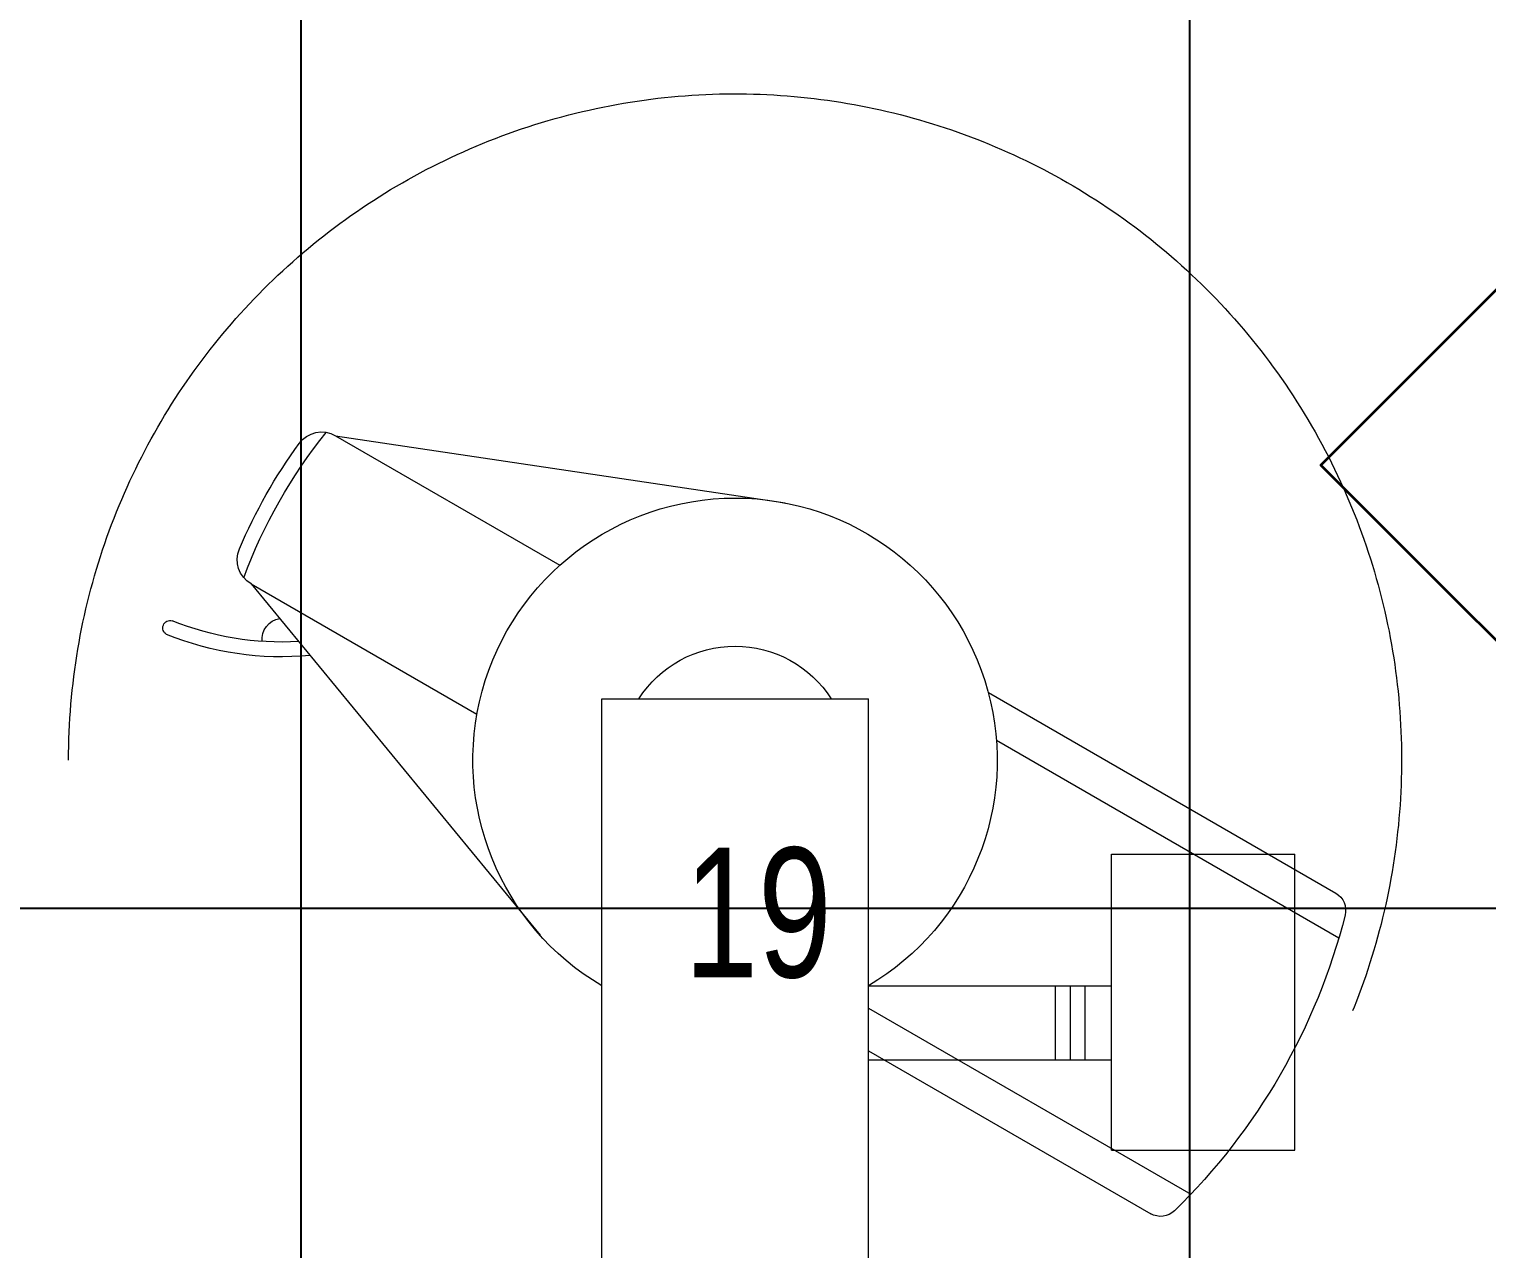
# Model space of a CAD drawing. Extents: x -12260 to 57327, y -29287 to 19916.
# Drawn here: x 20232 to 21216, y -440 to 384 of the extents above; entities that cross this region are included whole.
import ezdxf
from ezdxf.enums import TextEntityAlignment as Align

# ---------------------------------------------------------------- set-up
doc = ezdxf.new("R2010")
doc.units = 0
doc.header["$LTSCALE"] = 0.25
doc.linetypes.add('01-First Floor$0$HIDDEN', pattern=[9.525, 6.35, -3.175])
doc.linetypes.add('DASHDOT', pattern=[25.4, 12.7, -6.35, 0, -6.35])
for name, color, linetype, lineweight in [('01-First Floor$0$72_EGR_EQP_TAG', 142, 'Continuous', 5), ('01-First Floor$0$LOADING', 253, 'Continuous', 5), ('E-LITE-CLNG-CNDT', 6, 'DASHDOT', 35), ('F-ALRM-CLNG @ 100', 33, 'Continuous', 35)]:
    doc.layers.add(name, color=color, linetype=linetype, lineweight=lineweight)
doc.layers.add('01-First Floor$0$FALSE CEILING', color=251, linetype='Continuous')
doc.styles.add('01-First Floor$0$X3G_ENTITY_257CFD', font='swisscl.ttf', dxfattribs={"height": 200})
doc.styles.add('DC_SIMPLEX', font='SIMPLEX.shx', dxfattribs={"width": 0.7})

# ---------------------------------------------------------------- blocks, each defined once
blk = doc.blocks.new('01-First Floor$0$DE13269-P')
for p, q in [((0.58763, -0.06), (0.58763, -0.69133)), ((0.76763, -0.06), (0.76763, -0.69133)), ((0.76763, -0.4537), (0.95826, -0.34364)), ((0.76763, -0.48257), (0.98536, -0.35686)), ((0.85411, -0.66358), (1.08536, -0.53007)), ((0.35085, -0.76912), (0.54599, -0.53168)), ((0.84866, -0.6956), (1.08326, -0.56015)), ((0.35085, -0.76912), (0.50338, -0.68106)), ((0.58763, -0.69133), (0.76763, -0.69133)), ((0.40789, -0.86912), (0.55935, -0.78168)), ((0.40789, -0.86912), (0.71151, -0.82373))]:
    blk.add_line(p, q)
at = {"linetype": '01-First Floor$0$HIDDEN'}
for p, q in [((0.93177, -0.38652), (0.93177, -0.58652)), ((0.93177, -0.38652), (1.05548, -0.38652)), ((1.05548, -0.38652), (1.05548, -0.58652)), ((0.76763, -0.44759), (0.93177, -0.44759)), ((0.89408, -0.44759), (0.89408, -0.49759)), ((0.90408, -0.44759), (0.90408, -0.49759)), ((0.91408, -0.44759), (0.91408, -0.49759)), ((0.76763, -0.49759), (0.93177, -0.49759)), ((0.93177, -0.58652), (1.05548, -0.58652))]:
    blk.add_line(p, q, dxfattribs=at)
at = {"color": 1, "linetype": '01-First Floor$0$HIDDEN'}
blk.add_arc((0.67763, -0.65), 0.45, 180, 44.81419, dxfattribs=at)
for centre, radius, start, end in [((0.96494, -0.35521), 0.01336, 45.73649, 120), ((0.67763, -0.65), 0.425, 14.26351, 45.73649), ((0.67763, -0.65), 0.177, 120.56228, 59.43772), ((1.07658, -0.54858), 0.01336, 300, 14.26351), ((0.67763, -0.65), 0.077, 212.46085, 327.53915), ((0.37103, -0.92446), 0.20471, 84.49999, 112.1634), ((0.29627, -0.73927), 0.00504, 119.39762, 284.92917), ((0.37103, -0.92446), 0.19471, 86.50245, 112.1634), ((0.37234, -0.73172), 0.01405, 173.61498, 261.14045), ((0.36024, -0.78538), 0.01877, 120, 203.0996), ((0.67763, -0.65), 0.35384, 200.37776, 218.73043), ((0.67763, -0.65), 0.36384, 203.0996, 216.00859), ((0.3985, -0.85286), 0.01877, 216.00859, 300)]:
    blk.add_arc(centre, radius, start, end)
blk = doc.blocks.new('01-First Floor$0$XA15872-P')
blk.add_lwpolyline([(0, 0), (1, 0), (1, 0.05), (0, 0.05)], close=True)
blk = doc.blocks.new('01-First Floor$0$D.131.54.60')
at = {"layer": '01-First Floor$0$LOADING'}
for name, p, xscale, yscale, zscale, rotation in [('01-First Floor$0$XA15872-P', (10938.75, 4699.46, 0), 999.9999999999999, 999.9999999999999, 999.9999999999999, 231.4615886572387), ('01-First Floor$0$DE13269-P', (11800.92, 3000.63), -1000, 1000, 1000, 270)]:
    blk.add_blockref(name, p, dxfattribs=dict(at, xscale=xscale, yscale=yscale, zscale=zscale, rotation=rotation))
blk = doc.blocks.new('01-First Floor')
at = {"layer": '01-First Floor$0$FALSE CEILING', "linetype": 'Continuous'}
for p, q in [((20415.56, -810), (20415.56, 1347.62)), ((21015.56, -810), (21015.56, 1347.62)), ((19215.56, -210), (23215.56, -210))]:
    blk.add_line(p, q, dxfattribs=at)
at = {"layer": '01-First Floor$0$LOADING', "rotation": 270}
blk.add_blockref('01-First Floor$0$D.131.54.60', (17030.3, 11040.92, -0.1), dxfattribs=at)
at = {"layer": '01-First Floor$0$72_EGR_EQP_TAG', "insert": (20724.05, -169.15, -0.1), "char_height": 87.473, "attachment_point": 2, "style": '01-First Floor$0$X3G_ENTITY_257CFD'}
blk.add_mtext('19', dxfattribs=at)
blk = doc.blocks.new('A$C5CF53093')
blk.add_lwpolyline([(0, -212.13), (-212.13, 0), (0, 212.13), (212.13, 0)], close=True)
blk = doc.blocks.new('*U60')
at = {"xscale": 0.01, "yscale": 0.01, "zscale": 0.01}
blk.add_blockref('A$C5CF53093', (0.0069, -0.0071), dxfattribs=at)
at = {"color": 6, "style": 'DC_SIMPLEX', "width": 0.7, "flags": 8}
blk.add_attdef('TYPE', text='', height=2, rotation=360, dxfattribs=at).set_placement((0, 0), align=Align.MIDDLE_CENTER)

msp = doc.modelspace()

# ---------------------------------------------------------------- block references
at = {"layer": 'E-LITE-CLNG-CNDT'}
msp.add_blockref('01-First Floor', (0, 0), dxfattribs=at)
at = {"layer": 'F-ALRM-CLNG @ 100', "xscale": 100, "yscale": 100, "zscale": 100}
msp.add_blockref('*U60', (21315.56, 90), dxfattribs=at).add_auto_attribs({'TYPE': 'S'})

doc.saveas('drawing.dxf')
